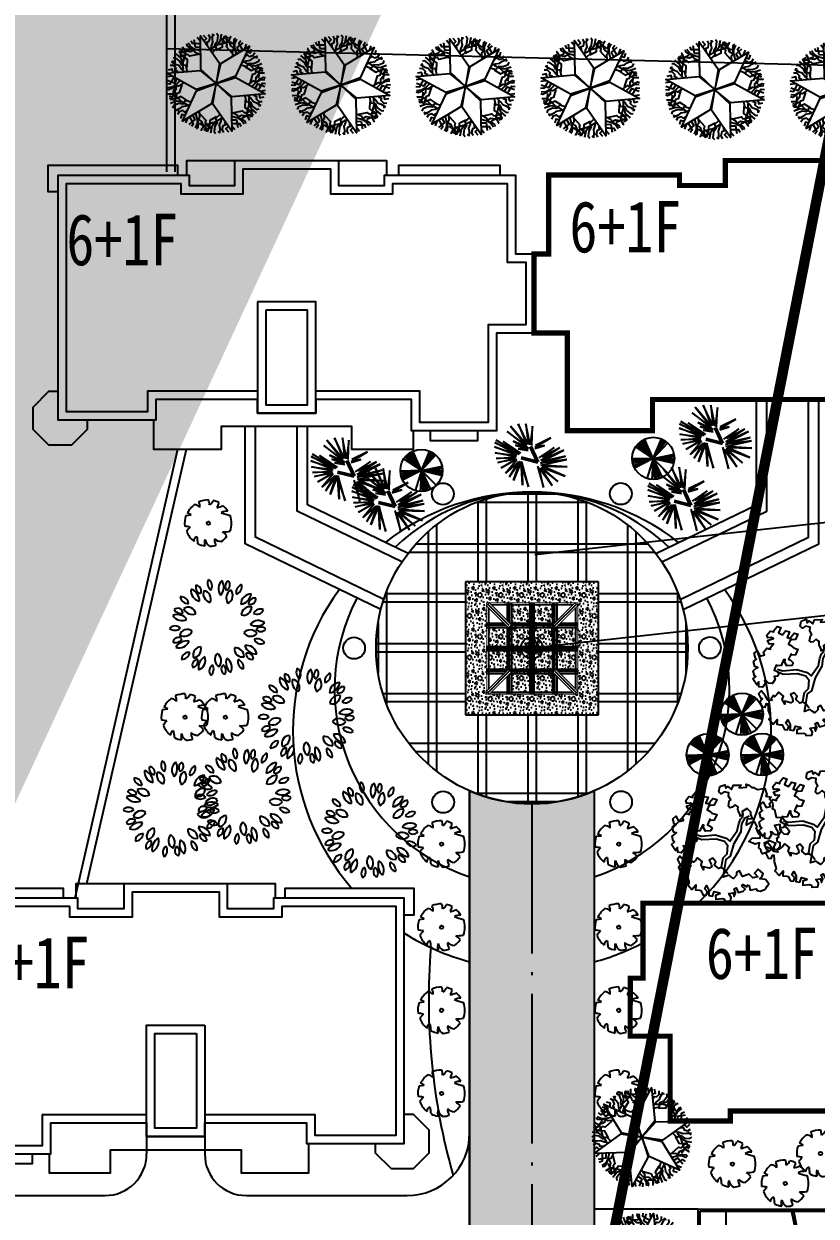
# Model space of a CAD drawing. Extents: x 302512 to 1034855, y -184136 to 410364.
# Drawn here: x 537803 to 575921, y 245427 to 302794 of the extents above; entities that cross this region are included whole.
import ezdxf

# ---------------------------------------------------------------- set-up
doc = ezdxf.new("R2010")
doc.units = 0
doc.header["$MEASUREMENT"] = 0
for name, pattern in [('ACAD_ISO04W100', [30.5, 24, -3, 0.5, -3]), ('DASH', [0.35, 0.25, -0.1]), ('DASHED2', [0.375, 0.25, -0.125])]:
    doc.linetypes.add(name, pattern=pattern)
for name, color, linetype in [('2D', 3, 'Continuous'), ('DOTE', 1, 'Continuous'), ('LAYER3', 251, 'Continuous'), ('LAYER4', 1, 'Continuous'), ('OUTLINE', 7, 'Continuous'), ('PUB_TEXT', 7, 'Continuous'), ('shu', 74, 'Continuous'), ('TREE', 3, 'Continuous'), ('WALL', 4, 'Continuous'), ('WALL1', 2, 'Continuous'), ('WINDOW', 2, 'Continuous'), ('WZ', 2, 'Continuous'), ('公建', 11, 'Continuous'), ('建筑', 2, 'Continuous'), ('支路', 7, 'Continuous'), ('柱', 2, 'Continuous'), ('树', 80, 'Continuous'), ('环境', 8, 'Continuous'), ('红线', 20, 'Continuous'), ('绿化', 97, 'Continuous'), ('绿地', 3, 'Continuous'), ('道路线', 161, 'Continuous'), ('铺地', 8, 'Continuous')]:
    doc.layers.add(name, color=color, linetype=linetype)
doc.styles.add('-黑体', font='', dxfattribs={"width": 0.8})
doc.styles.add('2', font='simplex.shx', dxfattribs={"width": 0.7, "height": 1.2})
doc.styles.add('DIM_FONT', font='SIMPLEX.shx', dxfattribs={"width": 0.8})
doc.styles.add('P5', font='', dxfattribs={"width": 0.8, "height": 4})
doc.styles.get('-黑体').set_extended_font_data('黑体')
doc.styles.get('P5').set_extended_font_data('FangSong_GB2312')

# ---------------------------------------------------------------- blocks, each defined once
blk = doc.blocks.new('Plant126')
for points in [[(-92, 2101), (-223, 2145), (-469, 2231), (-483, 2390)], [(25, -10), (-469, 887), (23, 2477), (501, 901), (25, -10)], [(-179, 1942), (-382, 2015), (-324, 2390)], [(-63, 2217), (-150, 2448)], [(125, 2188), (269, 2260), (182, 2448)], [(211, 1942), (240, 2087), (356, 2087), (457, 2246), (428, 2405)], [(284, 1639), (385, 1827), (515, 1986), (544, 2145), (631, 2376)], [(-1139, 1013), (-1109, 1296), (-1304, 1392), (-1330, 1607), (-1485, 1830), (-1607, 1851)], [(-1305, 1159), (-1218, 1426), (-1233, 1718), (-1404, 2001)], [(-1256, 1765), (-1174, 1935), (-1174, 2052)], [(-1088, 1217), (-957, 1559), (-1150, 1804), (-1226, 2048)], [(-1223, 1445), (-931, 1894), (-1068, 1974), (-1066, 2123)], [(-671, 2000), (-888, 1971), (-1062, 1971), (-1206, 2087)], [(-382, 1639), (-801, 1682), (-859, 1798), (-1163, 1827), (-1163, 2101)], [(-497, 1899), (-686, 1870), (-931, 2000), (-975, 2202), (-989, 2231)], [(-208, 1769), (-628, 2043), (-758, 2217), (-743, 2318)], [(-280, 1581), (-483, 1783), (-469, 1942), (-599, 2087), (-671, 2318)], [(327, 1509), (587, 1624), (573, 1841), (747, 1971), (862, 2217), (819, 2333)], [(371, 1725), (645, 1783), (891, 1942), (1050, 2231)], [(515, 2231), (703, 2318)], [(530, 1566), (891, 1624), (1007, 1913), (1181, 2101)], [(660, 1798), (1195, 1769), (1195, 1928), (1325, 2000)], [(920, 1986), (1108, 2000), (1210, 2058)], [(1248, 1165), (1076, 1550), (1147, 1658), (1020, 1936), (1258, 2073)], [(1416, 1597), (1283, 1770), (1196, 1921), (1224, 2104)], [(1416, 1396), (1296, 1544), (1286, 1822), (1440, 1961), (1458, 1988)], [(1447, 1080), (1476, 1581), (1561, 1780), (1656, 1818)], [(24, -8), (-999, 13), (-2130, 1234), (-527, 859), (24, -8)], [(-1829, 1177), (-1819, 1338), (-2025, 1357)], [(-1573, 1129), (-1684, 1227), (-1626, 1327), (-1713, 1494), (-1865, 1549)], [(-1274, 1040), (-1386, 1222), (-1458, 1414), (-1582, 1519), (-1739, 1709)], [(-1671, 1537), (-1652, 1743)], [(24, -11), (554, 865), (2177, 1234), (1051, 33), (24, -11)], [(1249, 1049), (1323, 1325), (1468, 1392), (1528, 1577), (1692, 1756)], [(1612, 1142), (1574, 1353), (1928, 1491)], [(1793, 1146), (1766, 1281), (1718, 1537), (1848, 1629)], [(1908, 1179), (2065, 1370)], [(-1632, 679), (-2080, 453), (-2295, 427), (-2376, 490)], [(-1862, 946), (-1965, 855), (-2163, 685), (-2308, 752)], [(-1768, 791), (-1932, 652), (-2229, 890)], [(-1948, 1029), (-2192, 1069)], [(1581, 589), (1794, 595), (1997, 562), (2149, 617), (2393, 657)], [(1807, 804), (1947, 851), (2005, 751), (2193, 742), (2317, 847)], [(1977, 1002), (2112, 913), (2231, 1082)], [(2210, 685), (2379, 566)], [(-1890, 494), (-1959, 316), (-2194, 169), (-2391, 232), (-2424, 234)], [(-2064, 394), (-2148, 192), (-2234, 41), (-2407, -26)], [(-1606, 464), (-1854, 122), (-1983, 130), (-2160, -119), (-2398, 19)], [(-1860, -362), (-2102, 116), (-2240, 37), (-2368, 113)], [(-1506, 523), (-1782, 448), (-1913, 541), (-2103, 500), (-2339, 553)], [(1490, 487), (1720, 319), (1901, 440), (2100, 355), (2371, 377), (2449, 473)], [(1641, 340), (1872, 56), (2180, 100), (2430, 44)], [(1653, -483), (1900, -141), (2029, -149), (2206, 100), (2444, -37)], [(1699, 557), (1887, 348), (2147, 215), (2477, 222)], [(1907, 343), (2149, -135), (2287, -56), (2415, -132)], [(2111, -413), (2194, -210), (2281, -60), (2453, 7)], [(2199, 211), (2306, 56), (2407, -3)], [(-1653, -576), (-1840, -367), (-2101, -233), (-2431, -240)], [(-1443, -505), (-1673, -338), (-1854, -458), (-2053, -373), (-2324, -396), (-2403, -491)], [(-1594, -359), (-1825, -74), (-2134, -119), (-2383, -62)], [(-2153, -230), (-2259, -74), (-2360, -16)], [(-1534, -608), (-1747, -614), (-1950, -581), (-2102, -635), (-2346, -676)], [(-2163, -704), (-2332, -584)], [(23, -8), (-507, -883), (-2130, -1253), (-1004, -51), (23, -8)], [(22, -9), (515, -906), (23, -2496), (-454, -920), (22, -9)], [(22, -10), (1045, -32), (2177, -1253), (573, -878), (22, -10)], [(1552, -541), (1829, -467), (1959, -559), (2150, -519), (2386, -572)], [(1679, -698), (2127, -472), (2342, -446), (2422, -509)], [(1936, -512), (2005, -335), (2241, -187), (2438, -251), (2470, -253)], [(-1761, -822), (-1900, -869), (-1958, -769), (-2147, -761), (-2270, -866)], [(-1930, -1020), (-2065, -931), (-2185, -1100)], [(-1566, -1161), (-1527, -1372), (-1881, -1510)], [(-1747, -1165), (-1719, -1299), (-1671, -1556), (-1802, -1648)], [(-1202, -1068), (-1276, -1344), (-1421, -1411), (-1481, -1596), (-1645, -1774)], [(-1401, -1099), (-1429, -1599), (-1514, -1799), (-1609, -1837)], [(1186, -1031), (1156, -1315), (1351, -1411), (1377, -1626), (1532, -1849), (1654, -1869)], [(1352, -1177), (1265, -1444), (1279, -1737), (1450, -2019)], [(1320, -1059), (1432, -1241), (1505, -1433), (1628, -1537), (1785, -1728)], [(1619, -1148), (1730, -1245), (1672, -1346), (1759, -1513), (1912, -1567)], [(1815, -810), (1979, -670), (2275, -909)], [(1909, -964), (2012, -873), (2210, -704), (2355, -771)], [(1995, -1047), (2238, -1088)], [(-1861, -1198), (-2018, -1388)], [(-1369, -1414), (-1250, -1563), (-1240, -1841), (-1393, -1980), (-1411, -2007)], [(-1370, -1615), (-1236, -1789), (-1149, -1939), (-1177, -2122)], [(-1201, -1184), (-1029, -1569), (-1100, -1677), (-974, -1955), (-1211, -2092)], [(-483, -1585), (-845, -1643), (-960, -1932), (-1134, -2120)], [(-324, -1744), (-599, -1802), (-845, -1961), (-1004, -2250)], [(-280, -1527), (-541, -1643), (-526, -1860), (-700, -1990), (-816, -2236), (-772, -2351)], [(-237, -1657), (-338, -1845), (-469, -2004), (-497, -2163), (-584, -2395)], [(327, -1600), (530, -1802), (515, -1961), (645, -2105), (718, -2337)], [(428, -1657), (848, -1701), (906, -1816), (1210, -1845), (1210, -2120)], [(1270, -1464), (977, -1913), (1115, -1993), (1113, -2142)], [(1135, -1236), (1004, -1578), (1197, -1823), (1273, -2067)], [(1718, -1556), (1699, -1762)], [(1876, -1196), (1866, -1357), (2072, -1376)], [(-613, -1816), (-1148, -1787), (-1148, -1946), (-1279, -2019)], [(-874, -2004), (-1062, -2019), (-1163, -2077)], [(-469, -2250), (-657, -2337)], [(-165, -1961), (-194, -2105), (-309, -2105), (-411, -2265), (-382, -2424)], [(-78, -2207), (-223, -2279), (-136, -2467)], [(110, -2236), (197, -2467)], [(139, -2120), (269, -2163), (515, -2250), (530, -2409)], [(226, -1961), (428, -2033), (371, -2409)], [(255, -1787), (674, -2062), (804, -2236), (790, -2337)], [(544, -1918), (732, -1889), (978, -2019), (1021, -2221), (1036, -2250)], [(718, -2019), (935, -1990), (1108, -1990), (1253, -2105)], [(1303, -1784), (1221, -1954), (1221, -2070)]]:
    blk.add_lwpolyline(points)
blk = doc.blocks.new('M_F22')
for centre, radius, start, end in [((-745, 1661), 486, 170.709, 259.1064), ((-1409, 1198), 573, 358.6571, 71.1583), ((-704, 1829), 307, 163.4613, 255.4329), ((-1018, 1651), 266, 333.3115, 85.5828), ((-242, 1523), 417, 160.5035, 255.3285), ((-684, 1289), 376, 333.2488, 82.5832), ((-63, 1991), 399, 151.7015, 229.7406), ((-591, 1891), 339, 322.8639, 58.5782), ((523, 1764), 486, 130.709, 219.1064), ((-284, 1836), 573, 318.6571, 31.1583), ((662, 1865), 307, 123.4613, 215.4329), ((819, 1335), 417, 120.5035, 215.3285), ((307, 1931), 266, 293.3115, 45.5828), ((331, 1439), 376, 293.2488, 42.5832), ((1257, 1578), 399, 111.7015, 189.7406), ((788, 1841), 339, 282.8639, 18.5782), ((-1680, 1042), 339, 2.8639, 98.5782), ((-1340, 1458), 399, 191.7015, 269.7406), ((1560, 1027), 486, 90.709, 179.1064), ((988, 1601), 573, 278.6571, 351.1583), ((1732, 1016), 307, 83.4613, 175.4329), ((1502, 1294), 266, 253.3115, 5.5828), ((-1861, -14), 573, 38.6571, 111.1583), ((-1853, 584), 266, 13.3115, 125.5828), ((-1727, 923), 307, 203.4613, 295.4329), ((-1364, 522), 376, 13.2488, 122.5832), ((-1177, 985), 417, 200.5035, 295.3285), ((1511, 508), 417, 80.5035, 175.3285), ((1204, 902), 376, 253.2488, 2.5832), ((2003, 413), 399, 71.7015, 149.7406), ((1813, 916), 339, 242.8639, 338.5782), ((-1969, -307), 339, 42.8639, 138.5782), ((-1651, 768), 486, 210.709, 299.1064), ((1881, -204), 486, 50.709, 139.1064), ((1812, 603), 573, 238.6571, 311.1583), ((-1976, 230), 399, 231.7015, 309.7406), ((-1807, -769), 266, 53.3115, 165.5828), ((-1393, -503), 376, 53.2488, 162.5832), ((-1547, -28), 417, 240.5035, 335.3285), ((1510, -570), 417, 40.5035, 135.3285), ((1528, -71), 376, 213.2488, 322.5832), ((2005, -323), 307, 43.4613, 135.4329), ((2009, 38), 266, 213.3115, 325.5828), ((-1928, -429), 307, 243.4613, 335.4329), ((-1429, -1233), 573, 78.6571, 151.1583), ((-1770, -498), 486, 250.709, 339.1064), ((-756, -1306), 376, 93.2488, 202.5832), ((-1179, -1041), 417, 280.5035, 15.3285), ((1151, -1025), 376, 173.2488, 282.5832), ((816, -1395), 417, 0.5035, 95.3285), ((1335, -1353), 486, 10.709, 99.1064), ((1801, -691), 573, 198.6571, 271.1583), ((1825, -959), 399, 31.7015, 109.7406), ((2003, -452), 339, 202.8639, 298.5782), ((-1323, -1527), 339, 82.8639, 178.5782), ((-1674, -1120), 399, 271.7015, 349.7406), ((-902, -1777), 266, 93.3115, 205.5828), ((-1213, -1593), 307, 283.4613, 15.4329), ((-314, -1889), 573, 118.6571, 191.1583), ((-1048, -1545), 486, 290.709, 19.1064), ((249, -1512), 376, 133.2488, 242.5832), ((-246, -1581), 417, 320.5035, 55.3285), ((962, -1675), 573, 158.6571, 231.1583), ((179, -1883), 486, 330.709, 59.1064), ((1270, -1621), 339, 162.8639, 258.5782), ((808, -1896), 399, 351.7015, 69.7406), ((1589, -1250), 266, 173.3115, 285.5828), ((1354, -1524), 307, 3.4613, 95.4329), ((-44, -2046), 339, 122.8639, 218.5782), ((-574, -1959), 399, 311.7015, 29.7406), ((439, -1967), 266, 133.3115, 245.5828), ((83, -2026), 307, 323.4613, 55.4329)]:
    blk.add_arc(centre, radius, start, end)
at = {"width": 0.8, "flags": 9}
for tag in ['XSIZE', 'YSIZE']:
    blk.add_attdef(tag, (0, 0), '', height=0.5, dxfattribs=at)
blk = doc.blocks.new('A$C4D217E60')
at = {"layer": '建筑'}
for points in [[(14400, 13900), (9400, 13900), (9400, 12700), (7200, 12700), (7200, 13200), (900, 13200), (900, 9404), (0, 9404), (0, 5600), (1800, 5600), (1800, 900), (5900, 900), (5900, 2400), (10500, 2400), (10500, 1740), (13300, 1740), (13300, 2400), (18200, 2400), (18200, 1400), (22900, 1400), (22900, 13200), (16600, 13200), (16600, 12700), (14400, 12700)], [(12900, 6700), (12900, 2140), (10900, 2140), (10900, 6700)]]:
    blk.add_lwpolyline(points, close=True, dxfattribs=at)
for points in [[(9400, 13900), (7100, 13900), (7100, 13200)], [(16700, 13200), (16700, 13900), (14400, 13900)], [(13300, 2800), (18600, 2800), (18600, 1800), (22500, 1800), (22500, 12800), (17000, 12800), (17000, 12300), (14000, 12300), (14000, 13500), (9800, 13500), (9800, 12300), (6800, 12300), (6800, 12800), (1300, 12800), (1300, 9004), (400, 9004), (400, 6000), (2200, 6000), (2200, 1300), (5500, 1300), (5500, 2800), (10500, 2800)], [(6500, 13200), (6500, 13680), (1650, 13680), (1650, 13200)], [(22900, 12400), (23380, 12400), (23380, 13680), (17150, 13680), (17150, 13200)], [(13300, 7100), (13300, 1740), (10500, 1740), (10500, 7100), (13300, 7100)], [(21500, 1400), (21500, 962), (22261, 200), (23338, 200), (24100, 962), (24100, 2038), (23338, 2800), (22900, 2800)], [(5817, 900), (5817, 0), (8767, 0), (8767, 1100), (15050, 1100), (15050, 0), (18300, 0), (18300, 1400)], [(5000, 900), (5000, 420), (2700, 420), (2700, 900)]]:
    blk.add_lwpolyline(points, dxfattribs=at)
blk = doc.blocks.new('M_F13')
for p, q in [((-515, 179), (-397, 193)), ((-484, 239), (-484, 239)), ((-397, 193), (-484, 239))]:
    blk.add_line(p, q)
blk.add_circle((-3, 3), 38.2)
for centre, radius, start, end in [((-8, 3), 527, 126.0751, 153.6245), ((-356, 208), 224, 48.5203, 80.5151), ((-8, 3), 532, 89.3321, 114.3856), ((-325, 399), 130, 343.6555, 39.76), ((-175, 449), 193, 352.0775, 26.6128), ((-85, 589), 202, 304.1868, 338.5411), ((-8, 3), 531, 62.8767, 77.7021), ((80, 476), 154, 315.8454, 359.7651), ((-244, 1929), 1632, 285.4397, 290.7099), ((412, 44), 234, 83.5323, 121.6544), ((-8, 3), 523, 31.4098, 49.4752), ((-8, 3), 537, 160.8426, 187.275), ((959, 2091), 1965, 250.0865, 256.3451), ((-8, 3), 534, 340.3307, 19.43), ((-610, -942), 880, 77.3728, 85.4649), ((-5, -500), 587, 134.7782, 147.3315), ((-8, 3), 524, 200.8103, 231.4392), ((358, 465), 656, 266.7455, 282.0146), ((0, -631), 545, 39.6536, 53.993), ((-251, -396), 87.2, 97.741, 188.8107), ((-1350, -519), 1108, 2.9465, 10.9238), ((-8, 3), 522, 243.1498, 261.8356), ((125, -442), 220, 160.6009, 199.3991), ((100, -357), 178, 186.1912, 248.4952), ((-8, 3), 527, 274.7236, 290.3277), ((296, -376), 163, 170.6314, 220.6278), ((325, -118), 300, 230.4582, 263.1093), ((-8, 3), 514, 305.394, 326.2464)]:
    blk.add_arc(centre, radius, start, end)
at = {"width": 0.8, "flags": 9}
for tag, p in [('XSIZE', (-62, 12)), ('YSIZE', (9, 6))]:
    blk.add_attdef(tag, p, '', height=0.2, dxfattribs=at)
blk = doc.blocks.new('M_J1ILU')
for p, q in [((-12057, 6273), (-14007, 6273)), ((12043, 6273), (13993, 6273)), ((-8545, 1893), (-14007, 3023)), ((-7775, 1822), (-13987, 3121)), ((7760, 1822), (13972, 3121)), ((8530, 1893), (13993, 3023)), ((-8545, -1846), (-14007, -2977)), ((-7775, -1775), (-13987, -3074)), ((7760, -1775), (13972, -3074)), ((8530, -1846), (13993, -2977)), ((-12057, -6227), (-14007, -6227)), ((12043, -6227), (13993, -6227))]:
    blk.add_line(p, q)
for radius in [1900, 1800]:
    blk.add_circle((-7, 23), radius)
for centre, radius, start, end in [((-12057, 23), 6250, 270, 90), ((12043, 23), 6250, 90, 270), ((-8207, 23), 1850, 100.22842, 125.27022), ((-8207, 23), 1750, 91.59175, 125.16318), ((-8207, 23), 1750, 271.59175, 88.40825), ((-8206, 24), 1849, 288.3314, 79.94984), ((8191, 24), 1849, 100.05016, 251.6686), ((8193, 23), 1750, 91.59175, 268.40825), ((8193, 23), 1750, 54.83682, 88.40825), ((8193, 23), 1850, 54.72978, 79.77158), ((-8207, 23), 1850, 126.81895, 151.86075), ((-8207, 23), 1750, 126.82803, 151.84807), ((8193, 23), 1750, 28.15193, 53.17197), ((8193, 23), 1850, 28.13925, 53.18105), ((-8207, 23), 1850, 153.40947, 179.08169), ((-8207, 23), 1750, 153.35711, 179.02555), ((8193, 23), 1750, 0.97445, 26.64289), ((8193, 23), 1850, 0.91831, 26.59053), ((-8207, 23), 1850, 180.63028, 204.95706), ((-8207, 23), 1750, 180.65761, 204.81547), ((8193, 23), 1750, 335.18453, 359.34239), ((8193, 23), 1850, 335.04294, 359.36972), ((-8207, 23), 1850, 206.50578, 231.40344), ((-8207, 23), 1750, 206.46263, 231.33819), ((8193, 23), 1750, 308.66181, 333.53737), ((8193, 23), 1850, 308.59656, 333.49422), ((-8207, 23), 1850, 232.95217, 259.77158), ((-8207, 23), 1750, 232.97527, 268.40825), ((8193, 23), 1750, 271.59175, 307.02473), ((8193, 23), 1850, 280.22842, 307.04783)]:
    blk.add_arc(centre, radius, start, end)
at = {"layer": 'DOTE'}
blk.add_line((-15007, 23), (14993, 23), dxfattribs=at)
at = {"layer": 'OUTLINE'}
for p, q in [((-14107, 7623), (14093, 7623)), ((-14107, -7577), (-14107, 7623)), ((-14007, 7523), (13993, 7523)), ((-14007, -7477), (-14007, 7523)), ((13993, 7523), (13993, -7477)), ((14093, 7623), (14093, -7577)), ((14093, -7577), (-14107, -7577)), ((13993, -7477), (-14007, -7477))]:
    blk.add_line(p, q, dxfattribs=at)
at = {"layer": 'WALL1'}
for p, q in [((-8257, 1773), (-8257, -1726)), ((-8157, 1773), (-8157, -1726)), ((-57, -1777), (-57, 1821)), ((43, -1777), (43, 1821)), ((8143, 1773), (8143, -1726)), ((8243, 1773), (8243, -1726)), ((-9316, 1504), (-9256, 1424)), ((-9276, 1534), (-9215, 1454)), ((9261, 1534), (9200, 1454)), ((9301, 1504), (9242, 1424)), ((-9862, 852), (-9772, 808)), ((-9839, 896), (-9750, 849)), ((9825, 896), (9736, 849)), ((9847, 852), (9757, 808)), ((-10057, 53), (-9957, 53)), ((-10057, 3), (-9957, 3)), ((10043, 53), (9942, 53)), ((10043, 3), (9943, 3)), ((-9885, -757), (-9796, -711)), ((-9863, -802), (-9774, -756)), ((9848, -802), (9759, -756)), ((9871, -757), (9781, -711)), ((-9362, -1423), (-9301, -1343)), ((-9322, -1453), (-9262, -1373)), ((-9322, -1453), (-9261, -1374)), ((9307, -1453), (9246, -1374)), ((9307, -1453), (9247, -1373)), ((9347, -1423), (9286, -1343))]:
    blk.add_line(p, q, dxfattribs=at)
at = {"width": 0.8, "flags": 9}
for tag in ['XSIZE', 'YSIZE']:
    blk.add_attdef(tag, (0, 0), '', height=0.5, dxfattribs=at)
blk = doc.blocks.new('_F1IRU')
at = {"layer": '绿化'}
for points in [[(-1.765, 0.287), (-1.657, 0.342), (-1.675, 0.366), (-1.689, 0.374), (-1.694, 0.532), (-1.586, 0.586), (-1.539, 0.601), (-1.619, 0.646), (-1.625, 0.804), (-1.517, 0.858), (-1.548, 0.89), (-1.554, 1.048), (-1.446, 1.103), (-1.391, 0.923), (-1.252, 0.926), (-1.265, 1.017), (-1.143, 1.117), (-1.034, 1.064), (-1.027, 1.109), (-0.912, 1.203), (-1.032, 1.219), (-1.067, 1.335), (-0.881, 1.359), (-0.933, 1.4), (-1.042, 1.414), (-1.054, 1.505), (-0.932, 1.605), (-0.824, 1.552), (-0.817, 1.597), (-0.695, 1.697), (-0.586, 1.644), (-0.696, 1.492), (-0.589, 1.409), (-0.467, 1.509), (-0.358, 1.456), (-0.468, 1.304), (-0.468, 1.296), (-0.359, 1.243), (-0.353, 1.287), (-0.231, 1.387), (-0.122, 1.334), (-0.232, 1.182), (-0.34, 1.196), (-0.393, 1.196), (-0.469, 1.09), (-0.417, 1.049), (-0.353, 0.96), (-0.327, 0.937), (-0.218, 0.884), (-0.328, 0.731), (-0.437, 0.746), (-0.456, 0.792), (-0.565, 0.639), (-0.513, 0.598), (-0.449, 0.509), (-0.507, 0.438), (-0.664, 0.459), (-0.699, 0.574), (-0.674, 0.654), (-0.718, 0.658), (-0.827, 0.506), (-0.936, 0.52), (-0.971, 0.545), (-1.065, 0.414), (-1.012, 0.373), (-0.949, 0.284), (-1.007, 0.213), (-1.112, 0.223), (-1.091, 0.133), (-1.202, 0.021), (-1.316, 0.063), (-1.364, 0.131), (-1.425, 0.166), (-1.406, 0.086), (-1.517, -0.025), (-1.631, 0.016), (-1.602, 0.162), (-1.679, 0.084)], [(-0.002, 1.553), (0.059, 1.699), (0.217, 1.721), (0.229, 1.608), (0.295, 1.653), (0.391, 1.536), (0.47, 1.652), (0.707, 1.606), (0.631, 1.538), (0.851, 1.509), (0.863, 1.6), (0.933, 1.555), (1.01, 1.461), (1.067, 1.45), (1.16, 1.363), (1.292, 1.358), (1.384, 1.347), (1.409, 1.157), (1.37, 1.111), (1.519, 1.045), (1.456, 0.995), (1.521, 0.88), (1.514, 0.763), (1.471, 0.705), (1.537, 0.655), (1.542, 0.51), (1.542, 0.421), (1.646, 0.38), (1.722, 0.38), (1.764, 0.287), (1.817, 0.17), (1.738, 0.079), (1.812, -0.011), (1.845, -0.083), (1.765, -0.174), (1.67, -0.14), (1.571, 0.004), (1.606, 0.172), (1.436, 0.182), (1.462, 0.07), (1.462, 0.07), (1.49, 0.01), (1.479, -0.086), (1.479, -0.086), (1.472, -0.203), (1.406, -0.217), (1.419, -0.233), (1.4, -0.307), (1.484, -0.366), (1.454, -0.484), (1.428, -0.56), (1.282, -0.545), (1.269, -0.461), (1.357, -0.365), (1.188, -0.248), (1.004, -0.282), (1.017, -0.39), (1.213, -0.499), (1.074, -0.562), (0.889, -0.591), (0.865, -0.51), (0.866, -0.442), (0.819, -0.383), (0.877, -0.236), (0.734, -0.248), (0.559, -0.129), (0.689, -0.048), (0.926, -0.093), (0.926, -0.093), (0.951, -0.015), (0.91, 0.034), (0.873, 0.232), (0.906, 0.259), (0.871, 0.403), (0.76, 0.418), (0.602, 0.368), (0.612, 0.422), (0.669, 0.559), (0.826, 0.537), (0.802, 0.663), (0.811, 0.736), (0.733, 0.87), (0.56, 0.812), (0.561, 0.699), (0.466, 0.681), (0.479, 0.734), (0.441, 0.857), (0.447, 0.91), (0.468, 0.967), (0.451, 0.987), (0.392, 1.059), (0.287, 1), (0.221, 1.001), (0.182, 1.055), (0.243, 1.201), (0.295, 1.231), (0.257, 1.355), (0.29, 1.457), (0.155, 1.517), (0.052, 1.478)], [(-1.5, -0.284), (-1.592, -0.12), (-1.686, -0.196), (-1.647, -0.349), (-1.603, -0.363), (-1.703, -0.45), (-1.664, -0.603), (-1.576, -0.631), (-1.517, -0.538), (-1.472, -0.552), (-1.491, -0.69), (-1.508, -0.752), (-1.489, -0.922), (-1.498, -0.985), (-1.545, -1.023), (-1.452, -1.193), (-1.452, -1.193), (-1.3, -1.081), (-1.346, -1.223), (-1.227, -1.26), (-1.186, -1.276), (-1.147, -1.429), (-1.059, -1.457), (-1, -1.364), (-1.063, -1.252), (-0.985, -1.164), (-0.946, -1.317), (-0.965, -1.41), (-0.987, -1.478), (-0.875, -1.524), (-0.795, -1.4), (-0.652, -1.466), (-0.648, -1.506), (-0.785, -1.519), (-0.802, -1.634), (-0.598, -1.662), (-0.544, -1.696), (-0.553, -1.75), (-0.372, -1.78), (-0.328, -1.688), (-0.376, -1.553), (-0.376, -1.553), (-0.241, -1.564), (-0.236, -1.678), (-0.172, -1.575), (-0.188, -1.45), (-0.121, -1.432), (-0.09, -1.582), (0.066, -1.574), (0.14, -1.525), (0.065, -1.413), (0.097, -1.377), (0.203, -1.471), (0.234, -1.42), (0.284, -1.444), (0.28, -1.588), (0.471, -1.587), (0.494, -1.651), (0.575, -1.685), (0.727, -1.67), (0.764, -1.646), (0.816, -1.587), (0.884, -1.52), (0.81, -1.368), (0.643, -1.317), (0.719, -1.283), (0.783, -1.181), (0.662, -1.015), (0.523, -1.113), (0.595, -1.245), (0.446, -1.238), (0.357, -1.107), (0.147, -1.129), (0.091, -0.946), (-0.007, -0.975), (-0.026, -1.056), (-0.134, -1.133), (-0.217, -1.05), (-0.248, -1.004), (-0.434, -1.022), (-0.342, -0.807), (-0.434, -0.728), (-0.512, -0.743), (-0.613, -0.611), (-0.554, -0.519), (-0.622, -0.396), (-0.741, -0.427), (-0.707, -0.558), (-0.71, -0.647), (-0.787, -0.67), (-0.964, -0.587), (-0.974, -0.679), (-1.016, -0.517), (-0.957, -0.425), (-1.073, -0.281), (-1.143, -0.337), (-1.228, -0.385), (-1.25, -0.345), (-1.344, -0.422), (-1.332, -0.485), (-1.456, -0.443)]]:
    blk.add_lwpolyline(points, close=True, dxfattribs=at)
for points in [[(-0.963, 0.421), (-0.824, 0.338), (-0.386, 0.282), (-0.096, 0.122), (0, 0), (0.289, 0.263), (0.377, 0.469), (0.456, 0.591), (0.543, 0.648), (0.576, 0.745)], [(-0.272, -0.958), (-0.342, -0.807), (-0.228, -0.516), (-0.079, -0.451), (0.115, -0.092), (0.394, 0.216), (0.473, 0.441), (0.605, 0.601), (0.744, 0.638)], [(-0.99, 0.347), (-0.824, 0.235), (-0.394, 0.159), (-0.158, 0.037), (-0.096, -0.103), (-0.175, -0.366), (-0.324, -0.46), (-0.447, -0.761)]]:
    blk.add_lwpolyline(points, dxfattribs=at)
at = {"style": '2', "width": 0.7, "flags": 9}
for tag in ['YSIZE', 'XSIZE']:
    blk.add_attdef(tag, (0, 0), '', height=1.2, rotation=0.5, dxfattribs=at)
blk = doc.blocks.new('_F10BZJ')
at = {"layer": '铺地', "xscale": 1.0935, "yscale": 1.0935, "zscale": 1.0935}
blk.add_blockref('_F1IRU', (0, 0), dxfattribs=at)
at = {"style": 'DIM_FONT', "width": 0.8, "flags": 9}
for tag in ['YSIZE', 'XSIZE']:
    blk.add_attdef(tag, (0, 0), '', height=0.5, dxfattribs=at)
blk = doc.blocks.new('_F10EZC')
at = {"layer": 'LAYER3', "xscale": 1000, "yscale": 1000, "zscale": 1000, "rotation": 8.124167206954386}
blk.add_blockref('_F10BZJ', (0, 0), dxfattribs=at)
at = {"style": 'P5', "width": 0.8, "flags": 9}
for tag in ['XSIZE', 'YSIZE']:
    blk.add_attdef(tag, (0, 0), '', height=4, rotation=331.3521, dxfattribs=at)
blk = doc.blocks.new('A$C027A6E26')
at = {"layer": 'LAYER4'}
for q in [(211, 1281), (258, 1326), (288, 1351), (296, 1357), (339, 1388), (402, 1425), (445, 1446), (502, 1469), (1102, 1430), (1161, 1396), (1213, 1360), (1253, 1327), (156, 1217), (1314, 1268), (1507, 853), (0, 758), (1, 791), (2, 696), (12, 623), (29, 548), (44, 503), (63, 455), (480, 52), (653, 7), (740, 0), (1512, 793), (1247, 180), (1477, 526), (1495, 590), (1501, 623), (1507, 657), (1512, 720), (808, 2), (886, 11), (942, 23), (1028, 50)]:
    blk.add_line((757, 756), q, dxfattribs=at)
blk.add_circle((757, 756), 750, dxfattribs=at)
at = {"layer": 'LAYER4', "ltscale": 1000, "style": 'DIM_FONT', "width": 0.8, "flags": 9}
for tag in ['YSIZE', 'XSIZE']:
    blk.add_attdef(tag, (757, 756), '', height=0.25, rotation=162.2754, dxfattribs=at)
blk = doc.blocks.new('_F2CKQ')
for p, q in [((-676, 861), (-1347, 1864)), ((-1347, 1864), (-680, 967)), ((-1220, 2025), (-547, 861)), ((-680, 967), (-1220, 2025)), ((-1101, 2086), (-498, 860)), ((-547, 861), (-1101, 2086)), ((-498, 860), (-839, 1828)), ((-839, 1828), (-449, 859)), ((-390, 2125), (-10, 892)), ((-8, 1022), (-390, 2125)), ((-102, 2267), (-8, 1022)), ((37, 1030), (-102, 2267)), ((284, 2137), (37, 1030)), ((111, 1007), (284, 2137)), ((597, 1912), (111, 1007)), ((184, 930), (597, 1912)), ((-1616, 1330), (-741, 823)), ((-813, 803), (-1616, 1330)), ((-1494, 1597), (-676, 861)), ((-741, 823), (-1494, 1597)), ((-436, 1328), (-42, 813)), ((3, 822), (-436, 1328)), ((-420, 1562), (3, 822)), ((-10, 892), (-420, 1562)), ((810, 1635), (184, 930)), ((222, 859), (810, 1635)), ((-1662, 803), (-804, 742)), ((-782, 708), (-1662, 803)), ((-1653, 1109), (-813, 803)), ((-804, 742), (-1653, 1109)), ((-1649, 464), (-782, 708)), ((-424, 1107), (-57, 753)), ((-42, 813), (-424, 1107)), ((272, 643), (753, 499)), ((753, 499), (309, 691)), ((309, 691), (1233, 625)), ((1233, 625), (373, 750)), ((-787, 566), (-1649, 464)), ((-1583, 189), (-787, 566)), ((-705, 525), (-1583, 189)), ((-1513, -73), (-705, 525)), ((-662, 500), (-1513, -73)), ((-1276, -524), (-662, 500)), ((-640, 466), (-1276, -524)), ((-698, 528), (-1078, -765)), ((-1078, -765), (-640, 466)), ((1088, 143), (166, 145)), ((322, 81), (1088, 143)), ((1325, -38), (322, 81)), ((-113, -155), (-477, -1214)), ((-477, -1214), (-94, -277)), ((-94, -277), (-66, -1366)), ((-66, -1366), (-40, -330)), ((-40, -330), (284, -1371)), ((284, -1371), (15, -307)), ((15, -307), (737, -1353)), ((1084, -1024), (50, -216)), ((50, -216), (1274, -707)), ((74, -293), (1084, -1024)), ((737, -1353), (74, -293)), ((92, -123), (1323, -535)), ((1274, -707), (92, -123)), ((179, -22), (1325, -38)), ((1421, -246), (179, -22)), ((1323, -535), (185, -95)), ((185, -95), (1421, -246))]:
    blk.add_line(p, q)
at = {"lineweight": 50}
for p, q in [((-570, 646), (0, 0)), ((0, 0), (148, 861))]:
    blk.add_line(p, q, dxfattribs=at)
at = {"style": 'DIM_FONT', "width": 0.8, "flags": 9}
for tag in ['XSIZE', 'YSIZE']:
    blk.add_attdef(tag, (0, 0), '', height=0.5, dxfattribs=at)

msp = doc.modelspace()

# ---------------------------------------------------------------- hatches: boundary and pattern name
at = {"linetype": 'ByBlock', "lineweight": 5}
h = msp.add_hatch(color=256, dxfattribs=at)
h.paths.add_polyline_path([(522593, 349254), (520797, 349301), (520830, 350539), (522625, 350491)], flags=16)
h.paths.add_polyline_path([(519829, 348499), (521553, 344815), (523660, 348398)], flags=17)
edge = h.paths.add_edge_path()
edge.add_line((572984, 342026), (375867, 347237))
edge.add_line((522608, 351500), (519299, 226302))
h = msp.add_hatch()
h.set_pattern_fill('ANSI31,_O', color=256, scale=1000)
h.set_pattern_definition([(45, (509471.49, -11821.67), (-88.38835, 88.38835), [])])
edge = h.paths.add_edge_path()
edge.add_arc((562249, 272766), 323, 0, 360)
at = {"layer": '环境', "ltscale": 100}
h = msp.add_hatch(dxfattribs=at)
h.set_pattern_fill('AN32C', color=256, scale=1000, style=0)
h.set_pattern_definition([(0, (-609689.1, -119945.8), (500, 1000), [0, -1000]), (0, (-610274.1, -120080.8), (500, 1000), [0, -1000]), (0, (-609949.1, -120090.8), (500, 1000), [0, -1000]), (0, (-609594.1, -119795.8), (500, 1000), [0, -1000]), (0, (-610009.1, -120140.8), (500, 1000), [0, -1000]), (0, (-609494.1, -119165.8), (500, 1000), [0, -1000]), (0, (-609799.1, -119245.8), (500, 1000), [0, -1000]), (0, (-609639.1, -119370.8), (500, 1000), [0, -1000]), (0, (-610454.1, -119390.8), (500, 1000), [0, -1000]), (0, (-609964.1, -119435.8), (500, 1000), [0, -1000]), (0, (-610154.1, -119690.8), (500, 1000), [0, -1000]), (0, (-610144.1, -120065.8), (500, 1000), [0, -1000]), (0, (-609769.1, -120105.8), (500, 1000), [0, -1000]), (0, (-609494.1, -119665.8), (500, 1000), [0, -1000]), (0, (-610429.1, -119820.8), (500, 1000), [0, -1000]), (0, (-610344.1, -119650.8), (500, 1000), [0, -1000]), (0, (-609954.1, -119720.8), (500, 1000), [0, -1000]), (0, (-610094.1, -119865.8), (500, 1000), [0, -1000]), (0, (-610174.1, -119535.8), (500, 1000), [0, -1000]), (0, (-610049.1, -119160.8), (500, 1000), [0, -1000]), (0, (-610389.1, -120030.8), (500, 1000), [0, -1000]), (0, (-609839.1, -119365.8), (500, 1000), [0, -1000]), (0, (-610304.1, -119350.8), (500, 1000), [0, -1000]), (0, (-610384.1, -119220.8), (500, 1000), [0, -1000]), (130.601294, (-609555.52, -119478.87), (-2499.9999767, 3000.0000182), [43.9026, -18395.186]), (18.434949, (-609626.95, -119459.82), (2500, 999.999996), [45.1754, -6279.3799]), (90, (-609626.95, -119502.7), (500, 1000), [42.8571, -1957.1428]), (161.565051, (-609584.1, -119516.97), (-2500.000022, 999.999929), [45.1754, -6279.3799]), (53.130102, (-609584.1, -119516.97), (500, 1000), [47.61905, -4952.3809]), (135, (-609546, -120026.5), (-500.00006, 999.99993), [40.4061, -2788.021]), (45, (-609603.14, -120026.5), (500, 1000), [40.4061, -2788.021]), (135, (-609574.57, -120055.06), (-500.00006, 999.99993), [40.4061, -2788.021]), (45, (-609574.57, -120055.06), (500, 1000), [40.4061, -2788.021]), (116.56505, (-610026.95, -119355.1), (-7e-05, 1999.99996), [53.2397, -1064.7942]), (180, (-610050.8, -119307.4), (-500, 1000), [57.1429, -942.8571]), (63.43495, (-610131.7, -119355.1), (8e-07, 2000), [53.2397, -1064.7942]), (116.56505, (-610107.9, -119402.7), (-7e-05, 1999.99996), [53.2397, -1064.7942]), (0, (-610107.9, -119402.7), (500, 1000), [57.1429, -942.8571]), (63.43495, (-610050.8, -119402.7), (8e-07, 2000), [53.2397, -1064.7942]), (107.102728, (-609650.76, -119693.158), (-1499.9999461, 5000.0000192), [64.7689, -27138.172]), (143.972626, (-609669.81, -119631.25), (-9499.999893, 7000.000002), [64.7689, -13536.701]), (180, (-609722.2, -119593.2), (-500, 1000), [61.9048, -938.0952]), (36.027373, (-609836.475, -119631.25), (9499.9999433, 6999.9999343), [64.7689, -13536.701]), (71.565051, (-609855.52, -119688.4), (1500.00001, 4999.999998), [60.2339, -6264.3214]), (107.102728, (-609836.475, -119750.3), (-1499.9999461, 5000.0000192), [64.7689, -27138.172]), (143.972626, (-609784.094, -119788.396), (-9499.999893, 7000.000002), [64.7689, -13536.701]), (0, (-609784.1, -119788.4), (500, 1000), [61.9048, -938.0952]), (36.027373, (-609722.19, -119788.396), (9499.9999433, 6999.9999343), [64.7689, -13536.701]), (71.565051, (-609669.81, -119750.3), (1500.00001, 4999.999998), [60.2339, -6264.3214]), (150.255118, (-609641.24, -119226.49), (-1500.000004, 999.999988), [38.3917, -8023.866]), (90, (-609674.57, -119245.54), (500, 1000), [38.0952, -1961.9047]), (29.744881, (-609674.57, -119245.54), (1500.000001, 999.999995), [38.3917, -8023.866]), (116.56505, (-609874.6, -119936), (-7e-05, 1999.99996), [53.2397, -1064.7942]), (168.690067, (-609898.38, -119888.4), (-4500.000008, 999.999976), [48.5621, -10149.476]), (41.185925, (-609984.094, -119912.205), (12499.9999619, 10999.9999367), [50.61974, -21209.671]), (90, (-609984.1, -119959.8), (500, 1000), [47.61905, -1952.3809]), (138.814074, (-609946, -119993.16), (-12499.9998154, 11000.000103), [50.61974, -21209.671]), (16.699244, (-609946, -119993.16), (16499.9999716, 4999.9999764), [49.71575, -20830.897]), (60.945396, (-609898.38, -119978.87), (500.000002, 999.999997), [49.0268, -20542.233]), (109.983106, (-610293.618, -119516.967), (-2500.0000134, 6999.9999924), [55.7367, -23353.663]), (155.556045, (-610312.665, -119464.586), (-6500.0000308, 2999.9999404), [57.5383, -24108.553]), (24.4439547, (-610417.427, -119464.586), (6500.0000093, 2999.9999883), [57.5383, -24108.553]), (70.0168934, (-610436.475, -119516.967), (2500.0000115, 6999.9999936), [55.7367, -23353.663]), (109.983106, (-610417.427, -119569.35), (-2500.0000134, 6999.9999924), [55.7367, -23353.663]), (160.016893, (-610365.05, -119588.4), (-2500.0000124, 999.9999584), [55.7367, -11648.963]), (19.9831065, (-610365.05, -119588.4), (2499.999997, 1000.0000024), [55.7367, -11648.963]), (70.0168934, (-610312.665, -119569.35), (2500.0000115, 6999.9999936), [55.7367, -23353.663]), (122.005383, (-609922.19, -119607.44), (-500.000069, 999.999952), [44.9237, -9389.0574]), (18.434949, (-609988.86, -119583.63), (2500, 999.999996), [45.1754, -6279.3799]), (90, (-609988.86, -119626.5), (500, 1000), [42.8571, -1957.1428]), (161.565051, (-609946, -119640.78), (-2500.000022, 999.999929), [45.1754, -6279.3799]), (54.462322, (-609946, -119640.777), (3499.9999978, 4999.9999966), [40.96345, -17163.687]), (116.56505, (-610212.7, -119850.3), (-7e-05, 1999.99996), [53.2397, -1064.7942]), (180, (-610236.5, -119802.7), (-500, 1000), [52.38095, -947.619]), (59.0362434, (-610317.43, -119850.3), (500.0000016, 999.999995), [55.5329, -11606.37]), (120.963756, (-610288.86, -119897.92), (-500.0000683, 999.999954), [55.5329, -11606.37]), (0, (-610288.9, -119897.9), (500, 1000), [52.38095, -947.619]), (63.43495, (-610236.5, -119897.9), (8e-07, 2000), [53.2397, -1064.7942])])
h.paths.add_polyline_path([(565457, 275941), (559057, 275941), (559057, 269541), (565457, 269541)])
h.paths.add_polyline_path([(564457, 270682), (564459, 270680), (564457, 270677), (564457, 270541), (564320, 270541), (564318, 270538), (564315, 270541), (560198, 270541), (560196, 270538), (560193, 270541), (560057, 270541), (560057, 270677), (560054, 270680), (560057, 270682), (560057, 274799), (560054, 274802), (560057, 274804), (560057, 274941), (560193, 274941), (560196, 274943), (560198, 274941), (564315, 274941), (564318, 274943), (564320, 274941), (564457, 274941), (564457, 274804), (564459, 274802), (564457, 274799)], flags=16)
h.paths.add_polyline_path([(564357, 271741), (563257, 271741), (563257, 270641), (561257, 270641), (561257, 271741), (560157, 271741), (560157, 273741), (561257, 273741), (561257, 274841), (563257, 274841), (563257, 273741), (564357, 273741)], flags=0)
h.paths.add_polyline_path([(563457, 272841), (563457, 272641), (562357, 272641), (562357, 271541), (562157, 271541), (562157, 272641), (561057, 272641), (561057, 272841), (562157, 272841), (562157, 273941), (562357, 273941), (562357, 272841)], flags=0)
h = msp.add_hatch(dxfattribs=at)
h.set_pattern_fill('HONEY', color=256, scale=3000, style=0)
h.set_pattern_definition([(0, (-609984.1, -119640.78), (562.5, 324.759525), [375, -750]), (120, (-609984.1, -119640.78), (-562.5, 324.75953), [375, -750]), (60, (-609984.1, -119640.78), (1e-06, 649.51905), [-750, 375])])
edge = h.paths.add_edge_path()
edge.add_arc((562249, 272766), 7500, 246.42182, 293.57818)
edge.add_line((565249, 265892), (565249, 213780))
edge.add_arc((309718, 235108), 256420, 352.07481, 355.22888, ccw=False)
edge.add_arc((559250, 192001), 8932, 60.20638, 100.19838)
edge.add_arc((388102, 227754), 171697, 350.96543, 355.41303)
edge.add_line((559249, 214023), (559249, 265892))
edge = h.paths.add_edge_path()
edge.add_arc((582482, 4293), 31665, 92.4113, 103.27756, ccw=False)
edge.add_arc((302225, -12260), 283056, 9.8022, 24.78776)
edge.add_arc((633514, 144869), 83671, 157.14202, 207.36096, ccw=False)
edge.add_arc((557018, 186191), 8841, 226.0357, 266.07337, ccw=False)
edge.add_arc((633078, 145012), 89267, 157.04434, 206.23192)
edge.add_arc((304570, -11473), 274619, 9.76646, 25.22338, ccw=False)

# ---------------------------------------------------------------- linework, layer by layer
for points in [[(562390, 277260), (589164, 280232), (606450, 280232)], [(562249, 272766), (589024, 275738), (606309, 275738)]]:
    msp.add_lwpolyline(points)
msp.add_lwpolyline([(559249, 265892, 0.208712), (565249, 265892), (565249, 213780, -0.013763), (563688, 199753, 0.176291), (557669, 200792, 0.019409), (559249, 214023)], format="xyb", close=True)
for centre, radius in [((557962, 280176), 523), ((566523, 280184), 523), ((553688, 272758), 523), ((562249, 272766), 523), ((562249, 272766), 323), ((570810, 272774), 523), ((557975, 265348), 523), ((566536, 265356), 523)]:
    msp.add_circle(centre, radius)
at = {"layer": '2D'}
msp.add_lwpolyline([(557378, 258348, 0.088942), (558455, 247386)], format="xyb", dxfattribs=at)
for centre, radius, start, end in [((562249, 268766), 11500, 52.15554, 127.84446), ((562249, 270766), 9500, 46.1549, 133.8451), ((562249, 268766), 11500, 143.64895, 221.14391), ((562249, 268766), 11500, 313.94363, 36.35105), ((562249, 270766), 9500, 152.36199, 251.59152), ((562249, 270766), 9500, 288.40848, 27.63801), ((562249, 268766), 11500, 237.7215, 254.87833), ((562249, 268766), 11500, 285.12167, 297.70318)]:
    msp.add_arc(centre, radius, start, end, dxfattribs=at)
at = {"layer": 'DOTE'}
msp.add_line((544664, 329163), (544664, 295679), dxfattribs=at)
msp.add_lwpolyline([(545201, 282319), (540248, 260719)], dxfattribs=at)
at = {"layer": 'PUB_TEXT', "linetype": 'DASHED2', "ltscale": 11501}
msp.add_lwpolyline([(679157, 151273, 500, 500, 0), (674477, 179623, 500, 500, 0), (570707, 177823, 500, 500, 0), (555677, 191093, 500, 500, 0), (576317, 296223, 500, 500, 0), (582277, 325893, 500, 500, 0), (611027, 352093, 500, 500, 0), (587227, 362593, 500, 500, 0), (568227, 384593, 500, 500, 0), (507727, 367093, 500, 500, 0), (519927, 321593, 500, 500, 0), (525257, 322673, 500, 500, 0), (524047, 295193, 500, 500, 0), (523197, 273733, 500, 500, 0), (513647, 246793, 500, 500, 0), (511727, 220833, 500, 500, 0), (509167, 213603, 500, 500, 0), (488787, 113993, 500, 500, 0), (505977, 97613, 500, 500, 0), (504767, 88883, 500, 500, 0), (517387, 66043, 500, 500, 0), (535207, 49083, 500, 500, 0), (563797, 36593, 500, 500, 0), (551657, 5253, 500, 500, 0)], format="xyseb", dxfattribs=at)
at = {"layer": 'WALL'}
msp.add_line((545064, 328142), (545064, 295679), dxfattribs=at)
msp.add_lwpolyline([(545612, 282319), (540819, 261419)], dxfattribs=at)
at = {"layer": 'WINDOW', "linetype": 'DASH', "ltscale": 5}
for points in [[(562349, 291724, 250, 250, 0), (563049, 291724, 250, 250, 0), (563049, 295519, 250, 250, 0), (569349, 295519, 250, 250, 0), (569349, 295019, 250, 250, 0), (571549, 295019, 250, 250, 0), (571549, 296219, 250, 250, 0), (576549, 296219, 250, 250, 0), (576549, 295019, 250, 250, 0), (578749, 295019, 250, 250, 0), (578749, 295519, 250, 250, 0), (585049, 295519, 250, 250, 0), (585049, 283719, 250, 250, 0), (580349, 283719, 250, 250, 0), (580349, 284719, 250, 250, 0), (568049, 284719, 250, 250, 0), (568049, 283219, 250, 250, 0), (563949, 283219, 250, 250, 0), (563949, 287919, 250, 250, 0), (562349, 287919, 250, 250, 0)], [(567595, 260486, 250, 250, 0), (586595, 260486, 250, 250, 0), (586595, 256876, 250, 250, 0), (587195, 256876, 250, 250, 0), (587195, 254086, 250, 250, 0), (585295, 254086, 250, 250, 0), (585295, 249936, 250, 250, 0), (582401, 249909, 250, 250, 0), (582395, 250486, 250, 250, 0), (571795, 250486, 250, 250, 0), (571795, 250006, 250, 250, 0), (568895, 250006, 250, 250, 0), (568895, 254086, 250, 250, 0), (566975, 254086, 250, 250, 0), (566978, 256876, 250, 250, 0), (567595, 256876, 250, 250, 0)]]:
    msp.add_lwpolyline(points, format="xyseb", close=True, dxfattribs=at)
at = {"layer": 'WZ'}
msp.add_circle((562249, 272766), 7500, dxfattribs=at)
at = {"layer": '公建'}
for p, q in [((561157, 273841), (560125, 274872)), ((563357, 273841), (564388, 274872)), ((561157, 271641), (560125, 270609)), ((563357, 271641), (564388, 270609))]:
    msp.add_line(p, q, dxfattribs=at)
for points in [[(560054, 274802, 50, 50, 0), (560196, 274943, 50, 50, 0), (561257, 273882, 50, 50, 0), (561115, 273741, 50, 50, 0), (560054, 274802, 50, 50, 0)], [(564459, 274802, 50, 50, 0), (564318, 274943, 50, 50, 0), (563257, 273882, 50, 50, 0), (563398, 273741, 50, 50, 0), (564459, 274802, 50, 50, 0)], [(560054, 270680, 50, 50, 0), (560196, 270538, 50, 50, 0), (561257, 271599, 50, 50, 0), (561115, 271741, 50, 50, 0), (560054, 270680, 50, 50, 0)], [(564459, 270680, 50, 50, 0), (564318, 270538, 50, 50, 0), (563257, 271599, 50, 50, 0), (563398, 271741, 50, 50, 0), (564459, 270680, 50, 50, 0)]]:
    msp.add_lwpolyline(points, format="xyseb", dxfattribs=at)
at = {"layer": '柱'}
for p, q in [((559057, 275941), (559057, 269541)), ((565457, 275941), (559057, 275941)), ((565457, 269541), (565457, 275941)), ((559057, 269541), (565457, 269541))]:
    msp.add_line(p, q, dxfattribs=at)
msp.add_lwpolyline([(560057, 270541, 40, 40, 0), (564457, 270541, 40, 40, 0), (564457, 274941, 40, 40, 0), (560057, 274941, 40, 40, 0)], format="xyseb", close=True, dxfattribs=at)
at = {"layer": '环境', "ltscale": 100}
for p, q in [((563470, 280166), (561028, 280166)), ((562049, 280266), (562049, 275941)), ((562449, 280266), (562449, 275941)), ((564942, 279766), (559556, 279766)), ((559649, 279801), (559649, 275941)), ((560049, 279936), (560049, 275941)), ((564449, 279936), (564449, 275941)), ((564849, 279801), (564849, 275941)), ((557249, 278356), (557249, 267176)), ((557649, 278689), (557649, 266842)), ((566849, 278689), (566849, 266842)), ((567249, 278356), (567249, 267176)), ((567839, 277766), (556659, 277766)), ((568173, 277366), (556325, 277366)), ((559057, 275366), (555214, 275366)), ((555249, 275458), (555249, 270073)), ((569284, 275366), (565457, 275366)), ((569249, 275458), (569249, 270073)), ((559057, 274966), (555079, 274966)), ((564215, 274841), (560298, 274841)), ((561057, 274941), (561057, 274082)), ((561157, 274941), (561157, 273982)), ((561257, 274941), (561257, 270566)), ((562157, 270566), (562157, 274941)), ((562257, 270566), (562257, 274941)), ((562357, 270566), (562357, 274941)), ((563257, 270566), (563257, 274941)), ((563357, 273982), (563357, 274941)), ((563457, 274082), (563457, 274941)), ((569419, 274966), (565457, 274966)), ((560157, 274699), (560157, 270782)), ((564357, 270782), (564357, 274699)), ((554849, 273986), (554849, 271545)), ((560915, 273941), (560057, 273941)), ((561015, 273841), (560057, 273841)), ((564457, 273741), (560057, 273741)), ((561057, 273799), (561057, 271682)), ((561157, 273782), (561157, 271699)), ((563315, 273941), (561198, 273941)), ((563298, 273841), (561215, 273841)), ((563357, 271699), (563357, 273782)), ((563457, 271682), (563457, 273799)), ((564457, 273841), (563498, 273841)), ((564457, 273941), (563598, 273941)), ((569649, 273986), (569649, 271545)), ((559057, 272966), (554749, 272966)), ((559057, 272566), (554749, 272566)), ((560049, 272841), (564449, 272841)), ((560049, 272741), (564449, 272741)), ((560049, 272641), (564449, 272641)), ((569749, 272966), (565457, 272966)), ((569749, 272566), (565457, 272566)), ((560057, 271741), (564457, 271741)), ((560057, 271641), (561015, 271641)), ((560057, 271541), (560915, 271541)), ((561057, 271399), (561057, 270566)), ((561157, 271499), (561157, 270566)), ((561198, 271541), (563315, 271541)), ((561215, 271641), (563298, 271641)), ((563357, 270566), (563357, 271499)), ((563457, 270566), (563457, 271399)), ((563498, 271641), (564457, 271641)), ((563598, 271541), (564457, 271541)), ((559057, 270566), (555079, 270566)), ((560298, 270641), (564215, 270641)), ((569419, 270566), (565457, 270566)), ((559057, 270166), (555214, 270166)), ((569284, 270166), (565457, 270166)), ((559649, 269541), (559649, 265731)), ((560049, 269541), (560049, 265596)), ((562049, 269541), (562049, 265266)), ((562449, 269541), (562449, 265266)), ((564449, 269541), (564449, 265596)), ((564849, 269541), (564849, 265731)), ((568173, 268166), (556325, 268166)), ((567839, 267766), (556659, 267766)), ((564942, 265766), (559556, 265766)), ((563470, 265366), (561028, 265366))]:
    msp.add_line(p, q, dxfattribs=at)
at = {"layer": '环境'}
msp.add_line((559249, 251179), (559249, 221529), dxfattribs=at)
at = {"layer": '红线', "linetype": 'ACAD_ISO04W100', "ltscale": 300}
msp.add_line((562249, 265266), (562249, 213780), dxfattribs=at)
at = {"layer": '道路线'}
for p, q in [((544664, 301609), (578875, 300747)), ((559249, 265892), (559249, 249419)), ((565249, 265892), (565249, 213780)), ((543708, 249259), (543708, 248419)), ((546508, 249259), (546508, 248419)), ((537380, 246419), (541708, 246419)), ((548508, 246419), (556249, 246419)), ((570249, 245760), (565249, 245760))]:
    msp.add_line(p, q, dxfattribs=at)
for points in [[(568210, 277317), (573049, 279659), (573049, 284756)], [(568504, 276904), (573549, 279346), (573549, 284756)], [(569375, 275104), (575549, 278092), (575549, 284756)], [(569517, 274617), (576049, 277779), (576049, 284756)], [(554981, 274617), (548449, 277779), (548449, 283419)], [(555123, 275104), (548949, 278092), (548949, 283419)], [(555994, 276904), (550949, 279346), (550949, 283419)], [(556288, 277317), (551449, 279659), (551449, 283419)]]:
    msp.add_lwpolyline(points, dxfattribs=at)
for centre, radius, start, end in [((556249, 249419), 3000, 270, 0), ((541708, 248419), 2000, 270, 0), ((548508, 248419), 2000, 180, 270)]:
    msp.add_arc(centre, radius, start, end, dxfattribs=at)

# ---------------------------------------------------------------- block references
at = {"layer": 'shu', "xscale": 0.9719999999999756, "yscale": 0.9719999999999756, "zscale": 0.9719999999999756}
for p, rotation in [((547065, 299941), 258.2006895130042), ((553065, 299868), 258.2006895130042), ((559064, 299794), 258.2006895130042), ((565064, 299720), 258.2006895130042), ((571063, 299647), 258.2006895130042), ((577063, 299573), 258.2006895130042), ((567513, 249243), 348.8330144251354), ((567615, 243201), 348.8330144251354)]:
    msp.add_blockref('Plant126', p, dxfattribs=dict(at, rotation=rotation))
at = {"layer": 'WALL', "xscale": -1}
msp.add_blockref('A$C4D217E60', (562349, 282319), dxfattribs=at)
at = {"layer": 'WALL'}
msp.add_blockref('A$C4D217E60', (533208, 247519), dxfattribs=at)
at = {"layer": '支路', "xscale": 1.3524, "yscale": 1.3524, "zscale": 1.3524, "rotation": 4.248435238497092}
for p in [(567139, 280792), (555985, 280211), (571406, 268484), (569757, 266528), (572376, 266545)]:
    msp.add_blockref('A$C027A6E26', p, dxfattribs=at)
at = {"layer": '树', "xscale": 0.9603360000000002, "yscale": 0.9603360000000002, "zscale": 0.9603360000000002, "rotation": 34.44931031273713}
for p in [(571415, 282603), (562526, 281704), (553692, 281029), (555662, 279568), (569896, 279624)]:
    msp.add_blockref('_F2CKQ', p, dxfattribs=at)
at = {"layer": '树', "xscale": 2.111687884800001, "yscale": 2.111687884800001, "zscale": 2.111687884800001}
for p in [(546689, 278758), (545565, 269428), (547506, 269428), (557908, 263324), (566431, 263324), (557908, 259324), (566431, 259324), (557908, 255324), (566431, 255324), (557908, 251324), (566431, 251324), (576137, 248436), (571895, 247927), (574440, 246994)]:
    msp.add_blockref('M_F13', p, dxfattribs=at)
at = {"layer": '绿化', "xscale": 1.04019552, "yscale": 1.04019552, "zscale": 1.04019552}
for p in [(547122, 273790), (551389, 269527), (548341, 265669), (544887, 265060), (554436, 264045)]:
    msp.add_blockref('M_F22', p, dxfattribs=at)
at = {"layer": '绿化', "rotation": 89.9999999996853}
msp.add_blockref('M_J1ILU', (577869, 231667), dxfattribs=at)
at = {"layer": '绿地', "xscale": 1.44, "yscale": 1.44, "zscale": 1.44, "rotation": 4.248435238497092}
for p in [(575680, 271426), (575968, 264139), (571773, 263463)]:
    msp.add_blockref('_F10EZC', p, dxfattribs=at)

# ---------------------------------------------------------------- texts
at = {"layer": 'TREE', "color": 3, "style": '-黑体', "width": 0.8}
for p in [(564051, 291797), (539849, 291178), (570616, 256839), (535587, 256395)]:
    msp.add_text('6+1F', height=2475, dxfattribs=at).set_placement(p)

doc.saveas('drawing.dxf')
